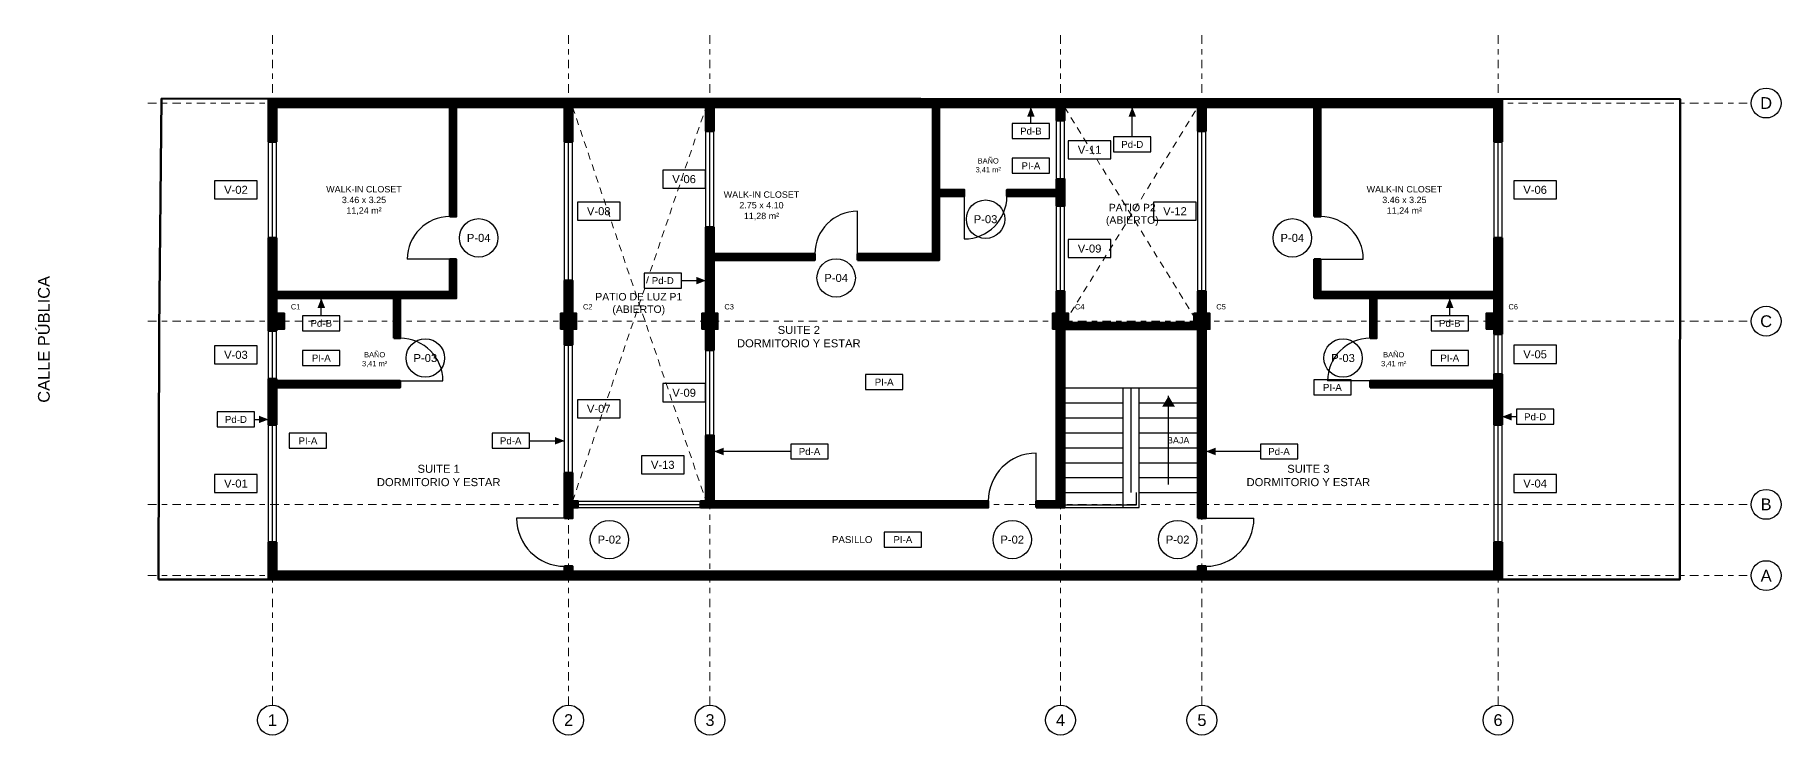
# Model space of a CAD drawing. Header units: metres. Extents: x -2 to 248, y -43 to 10.
# Drawn here: x -2.32 to 30.41, y -42.91 to -29.8 of the extents above; entities that cross this region are included whole.
import ezdxf
from ezdxf.enums import TextEntityAlignment as Align

# ---------------------------------------------------------------- set-up
doc = ezdxf.new("R2010")
doc.units = ezdxf.units.M
doc.linetypes.add('CENTER', pattern=[5.08, 3.175, -0.635, 0.635, -0.635])
doc.linetypes.add('DASHED', pattern=[1.524, 1.27, -0.254])
for name, color, linetype, lineweight in [('A-EJES', 8, 'CENTER', 13), ('A-EJES-TXT', 7, 'Continuous', 25), ('A-ESCALERA', 7, 'Continuous', 25), ('A-ESPACIOS', 7, 'Continuous', 25), ('A-ETIQUETA', 7, 'Continuous', 25), ('A-MURO', 7, 'Continuous', 50), ('A-MURO-TRAMA', 8, 'Continuous', 9), ('A-PROYECCION', 8, 'DASHED', 18), ('A-PUERTA', 7, 'Continuous', 25), ('A-VENTANA', 7, 'Continuous', 25), ('E-COLUMNA', 7, 'Continuous', 35), ('T-LINDERO', 7, 'Continuous', 50)]:
    doc.layers.add(name, color=color, linetype=linetype, lineweight=lineweight)
doc.styles.add('ARIAL', font='arial.ttf')
pattern_1 = [(45, (0, 0), (-0.0020205576, 0.0020205576), [])]

msp = doc.modelspace()

# ---------------------------------------------------------------- hatches: boundary and pattern name
at = {"layer": 'A-MURO-TRAMA'}
h = msp.add_hatch(dxfattribs=at)
h.set_pattern_fill('ANSI31', scale=0.03)
h.set_pattern_definition(pattern_1)
h.paths.add_polyline_path([(2.06, -31.15), (2.06, -31), (25.18, -31), (25.18, -31.15)])
h = msp.add_hatch(dxfattribs=at)
h.set_pattern_fill('ANSI31', scale=0.03)
h.set_pattern_definition(pattern_1)
h.paths.add_polyline_path([(2.06, -31.8), (2.06, -31.15), (2.21, -31.15), (2.21, -31.8)])
h = msp.add_hatch(dxfattribs=at)
h.set_pattern_fill('ANSI31', scale=0.03)
h.set_pattern_definition(pattern_1)
h.paths.add_polyline_path([(5.46, -33.2), (5.46, -31.15), (5.58, -31.15), (5.58, -33.2)])
h = msp.add_hatch(dxfattribs=at)
h.set_pattern_fill('ANSI31', scale=0.03)
h.set_pattern_definition(pattern_1)
h.paths.add_polyline_path([(7.61, -31.8), (7.61, -31.15), (7.76, -31.15), (7.76, -31.8)])
h = msp.add_hatch(dxfattribs=at)
h.set_pattern_fill('ANSI31', scale=0.03)
h.set_pattern_definition(pattern_1)
h.paths.add_polyline_path([(10.26, -31.6), (10.26, -31.15), (10.41, -31.15), (10.41, -31.6)])
h = msp.add_hatch(dxfattribs=at)
h.set_pattern_fill('ANSI31', scale=0.03)
h.set_pattern_definition(pattern_1)
h.paths.add_polyline_path([(14.51, -34.02), (14.51, -31.15), (14.63, -31.15), (14.63, -34.02)])
h = msp.add_hatch(dxfattribs=at)
h.set_pattern_fill('ANSI31', scale=0.03)
h.set_pattern_definition(pattern_1)
h.paths.add_polyline_path([(16.83, -31.4), (16.83, -31.15), (16.98, -31.15), (16.98, -31.4)])
h = msp.add_hatch(dxfattribs=at)
h.set_pattern_fill('ANSI31', scale=0.03)
h.set_pattern_definition(pattern_1)
h.paths.add_polyline_path([(19.48, -31.6), (19.48, -31.15), (19.63, -31.15), (19.63, -31.6)])
h = msp.add_hatch(dxfattribs=at)
h.set_pattern_fill('ANSI31', scale=0.03)
h.set_pattern_definition(pattern_1)
h.paths.add_polyline_path([(21.66, -33.2), (21.66, -31.15), (21.78, -31.15), (21.78, -33.2)])
h = msp.add_hatch(dxfattribs=at)
h.set_pattern_fill('ANSI31', scale=0.03)
h.set_pattern_definition(pattern_1)
h.paths.add_polyline_path([(25.03, -31.8), (25.03, -31.15), (25.18, -31.15), (25.18, -31.8)])
h = msp.add_hatch(dxfattribs=at)
h.set_pattern_fill('ANSI31', scale=0.03)
h.set_pattern_definition(pattern_1)
h.paths.add_polyline_path([(14.51, -32.82), (14.51, -32.7), (14.63, -32.7), (14.63, -32.82)])
h = msp.add_hatch(dxfattribs=at)
h.set_pattern_fill('ANSI31', scale=0.03)
h.set_pattern_definition(pattern_1)
h.paths.add_polyline_path([(14.63, -32.82), (14.63, -32.7), (15.1, -32.7), (15.1, -32.82)])
h = msp.add_hatch(dxfattribs=at)
h.set_pattern_fill('ANSI31', scale=0.03)
h.set_pattern_definition(pattern_1)
h.paths.add_polyline_path([(15.9, -32.82), (15.9, -32.7), (16.83, -32.7), (16.83, -32.82)])
h = msp.add_hatch(dxfattribs=at)
h.set_pattern_fill('ANSI31', scale=0.03)
h.set_pattern_definition(pattern_1)
h.paths.add_polyline_path([(16.83, -33), (16.83, -32.5), (16.98, -32.5), (16.98, -33)])
h = msp.add_hatch(dxfattribs=at)
h.set_pattern_fill('ANSI31', scale=0.03)
h.set_pattern_definition(pattern_1)
h.paths.add_polyline_path([(2.06, -35.34), (2.06, -33.6), (2.21, -33.6), (2.21, -35.34)])
h = msp.add_hatch(dxfattribs=at)
h.set_pattern_fill('ANSI31', scale=0.03)
h.set_pattern_definition(pattern_1)
h.paths.add_polyline_path([(10.26, -35.7), (10.26, -33.4), (10.41, -33.4), (10.41, -35.7)])
h = msp.add_hatch(dxfattribs=at)
h.set_pattern_fill('ANSI31', scale=0.03)
h.set_pattern_definition(pattern_1)
h.paths.add_polyline_path([(25.03, -35.4), (25.03, -33.6), (25.18, -33.6), (25.18, -35.4)])
h = msp.add_hatch(dxfattribs=at)
h.set_pattern_fill('ANSI31', scale=0.03)
h.set_pattern_definition(pattern_1)
h.paths.add_polyline_path([(5.46, -34.61), (5.46, -34), (5.58, -34), (5.58, -34.61)])
h = msp.add_hatch(dxfattribs=at)
h.set_pattern_fill('ANSI31', scale=0.03)
h.set_pattern_definition(pattern_1)
h.paths.add_polyline_path([(10.41, -34.02), (10.41, -33.9), (12.3, -33.9), (12.3, -34.02)])
h = msp.add_hatch(dxfattribs=at)
h.set_pattern_fill('ANSI31', scale=0.03)
h.set_pattern_definition(pattern_1)
h.paths.add_polyline_path([(13.1, -34.02), (13.1, -33.9), (14.51, -33.9), (14.51, -34.02)])
h = msp.add_hatch(dxfattribs=at)
h.set_pattern_fill('ANSI31', scale=0.03)
h.set_pattern_definition(pattern_1)
h.paths.add_polyline_path([(21.66, -34.61), (21.66, -34), (21.78, -34), (21.78, -34.61)])
h = msp.add_hatch(dxfattribs=at)
h.set_pattern_fill('ANSI31', scale=0.03)
h.set_pattern_definition(pattern_1)
h.paths.add_polyline_path([(2.21, -34.73), (2.21, -34.61), (5.58, -34.61), (5.58, -34.73)])
h = msp.add_hatch(dxfattribs=at)
h.set_pattern_fill('ANSI31', scale=0.03)
h.set_pattern_definition(pattern_1)
h.paths.add_polyline_path([(7.61, -35.6), (7.61, -34.4), (7.76, -34.4), (7.76, -35.6)])
h = msp.add_hatch(dxfattribs=at)
h.set_pattern_fill('ANSI31', scale=0.03)
h.set_pattern_definition(pattern_1)
h.paths.add_polyline_path([(16.83, -38.65), (16.83, -34.6), (16.98, -34.6), (16.98, -38.65)])
h = msp.add_hatch(dxfattribs=at)
h.set_pattern_fill('ANSI31', scale=0.03)
h.set_pattern_definition(pattern_1)
h.paths.add_polyline_path([(19.48, -38.85), (19.48, -34.6), (19.63, -34.6), (19.63, -38.85)])
h = msp.add_hatch(dxfattribs=at)
h.set_pattern_fill('ANSI31', scale=0.03)
h.set_pattern_definition(pattern_1)
h.paths.add_polyline_path([(21.66, -34.73), (21.66, -34.61), (25.03, -34.61), (25.03, -34.73)])
h = msp.add_hatch(dxfattribs=at)
h.set_pattern_fill('ANSI31', scale=0.03)
h.set_pattern_definition(pattern_1)
h.paths.add_polyline_path([(4.41, -35.48), (4.41, -34.73), (4.53, -34.73), (4.53, -35.48)])
h = msp.add_hatch(dxfattribs=at)
h.set_pattern_fill('ANSI31', scale=0.03)
h.set_pattern_definition(pattern_1)
h.paths.add_polyline_path([(22.71, -35.48), (22.71, -34.73), (22.83, -34.73), (22.83, -35.48)])
h = msp.add_hatch(dxfattribs=at)
h.set_pattern_fill('ANSI31', scale=0.03)
h.set_pattern_definition(pattern_1)
h.paths.add_polyline_path([(16.98, -35.31), (16.98, -35.19), (19.48, -35.19), (19.48, -35.31)])
h = msp.add_hatch(dxfattribs=at)
h.set_pattern_fill('ANSI31', scale=0.03)
h.set_pattern_definition(pattern_1)
h.paths.add_polyline_path([(2.06, -37.1), (2.06, -36.24), (2.21, -36.24), (2.21, -37.1)])
h = msp.add_hatch(dxfattribs=at)
h.set_pattern_fill('ANSI31', scale=0.03)
h.set_pattern_definition(pattern_1)
h.paths.add_polyline_path([(2.21, -36.4), (2.21, -36.28), (4.53, -36.28), (4.53, -36.4)])
h = msp.add_hatch(dxfattribs=at)
h.set_pattern_fill('ANSI31', scale=0.03)
h.set_pattern_definition(pattern_1)
h.paths.add_polyline_path([(22.71, -36.4), (22.71, -36.28), (25.03, -36.28), (25.03, -36.4)])
h = msp.add_hatch(dxfattribs=at)
h.set_pattern_fill('ANSI31', scale=0.03)
h.set_pattern_definition(pattern_1)
h.paths.add_polyline_path([(25.03, -37.1), (25.03, -36.15), (25.18, -36.15), (25.18, -37.1)])
h = msp.add_hatch(dxfattribs=at)
h.set_pattern_fill('ANSI31', scale=0.03)
h.set_pattern_definition(pattern_1)
h.paths.add_polyline_path([(10.26, -38.53), (10.26, -37.3), (10.41, -37.3), (10.41, -38.53)])
h = msp.add_hatch(dxfattribs=at)
h.set_pattern_fill('ANSI31', scale=0.03)
h.set_pattern_definition(pattern_1)
h.paths.add_polyline_path([(7.61, -38.85), (7.61, -38), (7.76, -38), (7.76, -38.85)])
h = msp.add_hatch(dxfattribs=at)
h.set_pattern_fill('ANSI31', scale=0.03)
h.set_pattern_definition(pattern_1)
h.paths.add_polyline_path([(7.76, -38.65), (7.76, -38.53), (7.86, -38.53), (7.86, -38.65)])
h = msp.add_hatch(dxfattribs=at)
h.set_pattern_fill('ANSI31', scale=0.03)
h.set_pattern_definition(pattern_1)
h.paths.add_polyline_path([(10.16, -38.65), (10.16, -38.53), (10.41, -38.53), (10.41, -38.65)])
h = msp.add_hatch(dxfattribs=at)
h.set_pattern_fill('ANSI31', scale=0.03)
h.set_pattern_definition(pattern_1)
h.paths.add_polyline_path([(10.41, -38.65), (10.41, -38.53), (15.55, -38.53), (15.55, -38.65)])
h = msp.add_hatch(dxfattribs=at)
h.set_pattern_fill('ANSI31', scale=0.03)
h.set_pattern_definition(pattern_1)
h.paths.add_polyline_path([(16.45, -38.65), (16.45, -38.53), (16.83, -38.53), (16.83, -38.65)])
h = msp.add_hatch(dxfattribs=at)
h.set_pattern_fill('ANSI31', scale=0.03)
h.set_pattern_definition(pattern_1)
h.paths.add_polyline_path([(2.06, -39.85), (2.06, -39.3), (2.21, -39.3), (2.21, -39.85)])
h = msp.add_hatch(dxfattribs=at)
h.set_pattern_fill('ANSI31', scale=0.03)
h.set_pattern_definition(pattern_1)
h.paths.add_polyline_path([(25.03, -39.85), (25.03, -39.3), (25.18, -39.3), (25.18, -39.85)])
h = msp.add_hatch(dxfattribs=at)
h.set_pattern_fill('ANSI31', scale=0.03)
h.set_pattern_definition(pattern_1)
h.paths.add_polyline_path([(2.06, -40), (2.06, -39.85), (25.18, -39.85), (25.18, -40)])
h = msp.add_hatch(dxfattribs=at)
h.set_pattern_fill('ANSI31', scale=0.03)
h.set_pattern_definition(pattern_1)
h.paths.add_polyline_path([(7.61, -39.85), (7.61, -39.75), (7.76, -39.75), (7.76, -39.85)])
h = msp.add_hatch(dxfattribs=at)
h.set_pattern_fill('ANSI31', scale=0.03)
h.set_pattern_definition(pattern_1)
h.paths.add_polyline_path([(19.48, -39.85), (19.48, -39.75), (19.63, -39.75), (19.63, -39.85)])
at = {"layer": 'E-COLUMNA'}
for points in [[(2.06, -35.31), (2.06, -35.01), (2.36, -35.01), (2.36, -35.31)], [(7.535, -35.31), (7.535, -35.01), (7.835, -35.01), (7.835, -35.31)], [(10.185, -35.31), (10.185, -35.01), (10.485, -35.01), (10.485, -35.31)], [(16.755, -35.31), (16.755, -35.01), (17.055, -35.01), (17.055, -35.31)], [(19.405, -35.31), (19.405, -35.01), (19.705, -35.01), (19.705, -35.31)], [(24.88, -35.31), (24.88, -35.01), (25.18, -35.01), (25.18, -35.31)]]:
    msp.add_hatch(color=7, dxfattribs=at).paths.add_polyline_path(points)

# ---------------------------------------------------------------- linework, layer by layer
at = {"layer": 'A-EJES', "ltscale": 0.05}
for p, q in [((2.135, -42.35), (2.135, -29.8)), ((7.685, -42.35), (7.685, -29.8)), ((10.335, -42.35), (10.335, -29.8)), ((16.905, -42.35), (16.905, -29.8)), ((19.555, -42.35), (19.555, -29.8)), ((25.105, -42.35), (25.105, -29.8)), ((-0.2, -31.075), (29.85, -31.075)), ((-0.2, -35.16), (29.85, -35.16)), ((-0.2, -38.59), (29.85, -38.59)), ((-0.2, -39.925), (29.85, -39.925))]:
    msp.add_line(p, q, dxfattribs=at)
at = {"layer": 'A-EJES-TXT'}
for centre in [(30.13, -31.075), (30.13, -35.16), (30.13, -38.59), (30.13, -39.925), (2.135, -42.63), (7.685, -42.63), (10.335, -42.63), (16.905, -42.63), (19.555, -42.63), (25.105, -42.63)]:
    msp.add_circle(centre, 0.28, dxfattribs=at)
at = {"layer": 'A-ESCALERA'}
for p, q in [((16.98, -36.41), (18.08, -36.41)), ((16.98, -36.41), (19.48, -36.41)), ((18.08, -38.65), (18.08, -36.41)), ((18.23, -38.37), (18.23, -36.41)), ((18.38, -36.41), (19.48, -36.41)), ((18.38, -38.37), (18.38, -36.41)), ((18.93, -38.22), (18.93, -36.56)), ((16.98, -36.69), (18.08, -36.69)), ((16.98, -36.97), (18.08, -36.97)), ((18.38, -36.69), (19.48, -36.69)), ((18.38, -36.97), (19.48, -36.97)), ((16.98, -37.25), (18.08, -37.25)), ((18.38, -37.25), (19.48, -37.25)), ((16.98, -37.53), (18.08, -37.53)), ((18.38, -37.53), (19.48, -37.53)), ((16.98, -37.81), (18.08, -37.81)), ((18.38, -37.81), (19.48, -37.81)), ((16.98, -38.09), (18.08, -38.09)), ((18.38, -38.09), (19.48, -38.09)), ((16.98, -38.37), (18.08, -38.37)), ((18.38, -38.37), (19.48, -38.37)), ((16.98, -38.65), (18.08, -38.65))]:
    msp.add_line(p, q, dxfattribs=at)
for points in [[(16.98, -38.65), (18.38, -38.65), (18.38, -38.37)], [(16.98, -38.6), (18.33, -38.6), (18.33, -38.37)]]:
    msp.add_lwpolyline(points, dxfattribs=at)
msp.add_solid([(18.93, -36.56), (18.81, -36.76), (19.05, -36.76)], dxfattribs=at)
at = {"layer": 'A-ETIQUETA'}
for p, q in [((16.35, -31.46), (16.35, -31.15)), ((18.25, -31.71), (18.25, -31.15)), ((9.8, -34.4), (10.26, -34.4)), ((3.05, -35.06), (3.05, -34.73)), ((24.2, -35.06), (24.2, -34.73)), ((25.45, -36.95), (25.18, -36.95)), ((1.8, -37), (2.06, -37)), ((6.95, -37.4), (7.61, -37.4)), ((11.85, -37.6), (10.41, -37.6)), ((20.65, -37.6), (19.63, -37.6))]:
    msp.add_line(p, q, dxfattribs=at)
for points in [[(16, -31.74), (16.7, -31.74), (16.7, -31.46), (16, -31.46)], [(17.9, -31.99), (18.6, -31.99), (18.6, -31.71), (17.9, -31.71)], [(17.05, -32.12), (17.85, -32.12), (17.85, -31.78), (17.05, -31.78)], [(9.45, -32.67), (10.25, -32.67), (10.25, -32.33), (9.45, -32.33)], [(16, -32.39), (16.7, -32.39), (16.7, -32.11), (16, -32.11)], [(1.05, -32.87), (1.85, -32.87), (1.85, -32.53), (1.05, -32.53)], [(25.4, -32.87), (26.2, -32.87), (26.2, -32.53), (25.4, -32.53)], [(7.85, -33.27), (8.65, -33.27), (8.65, -32.93), (7.85, -32.93)], [(18.65, -33.27), (19.45, -33.27), (19.45, -32.93), (18.65, -32.93)], [(17.05, -33.97), (17.85, -33.97), (17.85, -33.63), (17.05, -33.63)], [(9.1, -34.54), (9.8, -34.54), (9.8, -34.26), (9.1, -34.26)], [(2.7, -35.34), (3.4, -35.34), (3.4, -35.06), (2.7, -35.06)], [(23.85, -35.34), (24.55, -35.34), (24.55, -35.06), (23.85, -35.06)], [(1.05, -35.96), (1.85, -35.96), (1.85, -35.62), (1.05, -35.62)], [(25.4, -35.95), (26.2, -35.95), (26.2, -35.61), (25.4, -35.61)], [(2.7, -35.99), (3.4, -35.99), (3.4, -35.71), (2.7, -35.71)], [(23.85, -35.99), (24.55, -35.99), (24.55, -35.71), (23.85, -35.71)], [(13.25, -36.44), (13.95, -36.44), (13.95, -36.16), (13.25, -36.16)], [(21.65, -36.54), (22.35, -36.54), (22.35, -36.26), (21.65, -36.26)], [(7.85, -36.97), (8.65, -36.97), (8.65, -36.63), (7.85, -36.63)], [(9.45, -36.67), (10.25, -36.67), (10.25, -36.33), (9.45, -36.33)], [(1.1, -37.14), (1.8, -37.14), (1.8, -36.86), (1.1, -36.86)], [(25.45, -37.09), (26.15, -37.09), (26.15, -36.81), (25.45, -36.81)], [(2.45, -37.54), (3.15, -37.54), (3.15, -37.26), (2.45, -37.26)], [(6.25, -37.54), (6.95, -37.54), (6.95, -37.26), (6.25, -37.26)], [(11.85, -37.74), (12.55, -37.74), (12.55, -37.46), (11.85, -37.46)], [(20.65, -37.74), (21.35, -37.74), (21.35, -37.46), (20.65, -37.46)], [(9.05, -38.02), (9.85, -38.02), (9.85, -37.68), (9.05, -37.68)], [(1.05, -38.37), (1.85, -38.37), (1.85, -38.03), (1.05, -38.03)], [(25.4, -38.37), (26.2, -38.37), (26.2, -38.03), (25.4, -38.03)], [(13.6, -39.39), (14.3, -39.39), (14.3, -39.11), (13.6, -39.11)]]:
    msp.add_lwpolyline(points, close=True, dxfattribs=at)
for centre in [(15.5, -33.25), (6, -33.6), (21.25, -33.6), (12.7, -34.35), (5, -35.85), (22.2, -35.85), (8.45, -39.25), (16, -39.25), (19.1, -39.25)]:
    msp.add_circle(centre, 0.36, dxfattribs=at)
for points in [[(16.35, -31.15), (16.42, -31.33), (16.28, -31.33)], [(18.25, -31.15), (18.32, -31.33), (18.18, -31.33)], [(10.26, -34.4), (10.08, -34.47), (10.08, -34.33)], [(3.05, -34.73), (3.12, -34.91), (2.98, -34.91)], [(24.2, -34.73), (24.27, -34.91), (24.13, -34.91)], [(2.06, -37), (1.88, -37.07), (1.88, -36.93)], [(25.18, -36.95), (25.36, -36.88), (25.36, -37.02)], [(7.61, -37.4), (7.43, -37.47), (7.43, -37.33)], [(10.41, -37.6), (10.59, -37.53), (10.59, -37.67)], [(19.63, -37.6), (19.81, -37.53), (19.81, -37.67)]]:
    msp.add_solid(points, dxfattribs=at)
at = {"layer": 'A-MURO'}
for points in [[(2.06, -31.15), (2.06, -31), (25.18, -31), (25.18, -31.15)], [(2.06, -31.8), (2.06, -31.15), (2.21, -31.15), (2.21, -31.8)], [(5.46, -33.2), (5.46, -31.15), (5.58, -31.15), (5.58, -33.2)], [(7.61, -31.8), (7.61, -31.15), (7.76, -31.15), (7.76, -31.8)], [(10.26, -31.6), (10.26, -31.15), (10.41, -31.15), (10.41, -31.6)], [(14.51, -34.02), (14.51, -31.15), (14.63, -31.15), (14.63, -34.02)], [(16.83, -31.4), (16.83, -31.15), (16.98, -31.15), (16.98, -31.4)], [(19.48, -31.6), (19.48, -31.15), (19.63, -31.15), (19.63, -31.6)], [(21.66, -33.2), (21.66, -31.15), (21.78, -31.15), (21.78, -33.2)], [(25.03, -31.8), (25.03, -31.15), (25.18, -31.15), (25.18, -31.8)], [(14.51, -32.82), (14.51, -32.7), (14.63, -32.7), (14.63, -32.82)], [(14.63, -32.82), (14.63, -32.7), (15.1, -32.7), (15.1, -32.82)], [(15.9, -32.82), (15.9, -32.7), (16.83, -32.7), (16.83, -32.82)], [(16.83, -33), (16.83, -32.5), (16.98, -32.5), (16.98, -33)], [(2.06, -35.34), (2.06, -33.6), (2.21, -33.6), (2.21, -35.34)], [(10.26, -35.7), (10.26, -33.4), (10.41, -33.4), (10.41, -35.7)], [(25.03, -35.4), (25.03, -33.6), (25.18, -33.6), (25.18, -35.4)], [(5.46, -34.61), (5.46, -34), (5.58, -34), (5.58, -34.61)], [(10.41, -34.02), (10.41, -33.9), (12.3, -33.9), (12.3, -34.02)], [(13.1, -34.02), (13.1, -33.9), (14.51, -33.9), (14.51, -34.02)], [(21.66, -34.61), (21.66, -34), (21.78, -34), (21.78, -34.61)], [(2.21, -34.73), (2.21, -34.61), (5.58, -34.61), (5.58, -34.73)], [(7.61, -35.6), (7.61, -34.4), (7.76, -34.4), (7.76, -35.6)], [(16.83, -38.65), (16.83, -34.6), (16.98, -34.6), (16.98, -38.65)], [(19.48, -38.85), (19.48, -34.6), (19.63, -34.6), (19.63, -38.85)], [(21.66, -34.73), (21.66, -34.61), (25.03, -34.61), (25.03, -34.73)], [(4.41, -35.48), (4.41, -34.73), (4.53, -34.73), (4.53, -35.48)], [(22.71, -35.48), (22.71, -34.73), (22.83, -34.73), (22.83, -35.48)], [(16.98, -35.31), (16.98, -35.19), (19.48, -35.19), (19.48, -35.31)], [(2.06, -37.1), (2.06, -36.24), (2.21, -36.24), (2.21, -37.1)], [(2.21, -36.4), (2.21, -36.28), (4.53, -36.28), (4.53, -36.4)], [(22.71, -36.4), (22.71, -36.28), (25.03, -36.28), (25.03, -36.4)], [(25.03, -37.1), (25.03, -36.15), (25.18, -36.15), (25.18, -37.1)], [(10.26, -38.53), (10.26, -37.3), (10.41, -37.3), (10.41, -38.53)], [(7.61, -38.85), (7.61, -38), (7.76, -38), (7.76, -38.85)], [(7.76, -38.65), (7.76, -38.53), (7.86, -38.53), (7.86, -38.65)], [(10.16, -38.65), (10.16, -38.53), (10.41, -38.53), (10.41, -38.65)], [(10.41, -38.65), (10.41, -38.53), (15.55, -38.53), (15.55, -38.65)], [(16.45, -38.65), (16.45, -38.53), (16.83, -38.53), (16.83, -38.65)], [(2.06, -39.85), (2.06, -39.3), (2.21, -39.3), (2.21, -39.85)], [(25.03, -39.85), (25.03, -39.3), (25.18, -39.3), (25.18, -39.85)], [(2.06, -40), (2.06, -39.85), (25.18, -39.85), (25.18, -40)], [(7.61, -39.85), (7.61, -39.75), (7.76, -39.75), (7.76, -39.85)], [(19.48, -39.85), (19.48, -39.75), (19.63, -39.75), (19.63, -39.85)]]:
    msp.add_lwpolyline(points, close=True, dxfattribs=at)
at = {"layer": 'A-PROYECCION', "ltscale": 0.1}
for p, q in [((7.76, -38.53), (10.26, -31.15)), ((7.76, -31.15), (10.26, -38.53)), ((16.98, -35.19), (19.48, -31.15)), ((16.98, -31.15), (19.48, -35.19))]:
    msp.add_line(p, q, dxfattribs=at)
at = {"layer": 'A-PUERTA'}
for p, q in [((15.1, -32.82), (15.1, -33.62)), ((13.1, -33.9), (13.1, -33.1)), ((5.46, -34), (4.66, -34)), ((21.78, -34), (22.58, -34)), ((4.53, -36.28), (5.33, -36.28)), ((22.71, -36.28), (21.91, -36.28)), ((16.45, -38.53), (16.45, -37.63)), ((7.61, -38.85), (6.71, -38.85)), ((19.63, -38.85), (20.53, -38.85))]:
    msp.add_line(p, q, dxfattribs=at)
for centre, radius, start, end in [((15.1, -32.82), 0.8, -90, 0), ((5.46, -34), 0.8, 90, 180), ((13.1, -33.9), 0.8, 90, 180), ((21.78, -34), 0.8, 0, 90), ((4.53, -36.28), 0.8, 0, 90), ((22.71, -36.28), 0.8, 90, 180), ((16.45, -38.53), 0.9, 90, 180), ((7.61, -38.85), 0.9, 180, -90), ((19.63, -38.85), 0.9, -90, 0)]:
    msp.add_arc(centre, radius, start, end, dxfattribs=at)
at = {"layer": 'A-VENTANA'}
for p, q in [((16.83, -32.5), (16.83, -31.4)), ((16.83, -31.4), (16.98, -31.4)), ((16.905, -32.5), (16.905, -31.4)), ((16.98, -32.5), (16.98, -31.4)), ((10.26, -33.4), (10.26, -31.6)), ((10.26, -31.6), (10.41, -31.6)), ((10.335, -33.4), (10.335, -31.6)), ((10.41, -33.4), (10.41, -31.6)), ((19.48, -34.6), (19.48, -31.6)), ((19.48, -31.6), (19.63, -31.6)), ((19.555, -34.6), (19.555, -31.6)), ((19.63, -34.6), (19.63, -31.6)), ((2.06, -33.6), (2.06, -31.8)), ((2.06, -31.8), (2.21, -31.8)), ((2.135, -33.6), (2.135, -31.8)), ((2.21, -33.6), (2.21, -31.8)), ((7.61, -34.4), (7.61, -31.8)), ((7.61, -31.8), (7.76, -31.8)), ((7.685, -34.4), (7.685, -31.8)), ((7.76, -34.4), (7.76, -31.8)), ((25.03, -33.6), (25.03, -31.8)), ((25.03, -31.8), (25.18, -31.8)), ((25.105, -33.6), (25.105, -31.8)), ((25.18, -33.6), (25.18, -31.8)), ((16.83, -32.5), (16.98, -32.5)), ((16.83, -34.6), (16.83, -33)), ((16.83, -33), (16.98, -33)), ((16.905, -34.6), (16.905, -33)), ((16.98, -34.6), (16.98, -33)), ((2.06, -33.6), (2.21, -33.6)), ((10.26, -33.4), (10.41, -33.4)), ((25.03, -33.6), (25.18, -33.6)), ((7.61, -34.4), (7.76, -34.4)), ((16.83, -34.6), (16.98, -34.6)), ((19.48, -34.6), (19.63, -34.6)), ((2.06, -36.24), (2.06, -35.34)), ((2.06, -35.34), (2.21, -35.34)), ((2.135, -36.24), (2.135, -35.34)), ((2.21, -36.24), (2.21, -35.34)), ((7.61, -38), (7.61, -35.6)), ((7.61, -35.6), (7.76, -35.6)), ((7.685, -38), (7.685, -35.6)), ((7.76, -38), (7.76, -35.6)), ((25.03, -36.15), (25.03, -35.4)), ((25.03, -35.4), (25.18, -35.4)), ((25.105, -36.15), (25.105, -35.4)), ((25.18, -36.15), (25.18, -35.4)), ((10.26, -37.3), (10.26, -35.7)), ((10.26, -35.7), (10.41, -35.7)), ((10.335, -37.3), (10.335, -35.7)), ((10.41, -37.3), (10.41, -35.7)), ((2.06, -36.24), (2.21, -36.24)), ((25.03, -36.15), (25.18, -36.15)), ((2.06, -39.3), (2.06, -37.1)), ((2.06, -37.1), (2.21, -37.1)), ((2.135, -39.3), (2.135, -37.1)), ((2.21, -39.3), (2.21, -37.1)), ((10.26, -37.3), (10.41, -37.3)), ((25.03, -39.3), (25.03, -37.1)), ((25.03, -37.1), (25.18, -37.1)), ((25.105, -39.3), (25.105, -37.1)), ((25.18, -39.3), (25.18, -37.1)), ((7.61, -38), (7.76, -38)), ((7.86, -38.53), (10.16, -38.53)), ((7.86, -38.65), (7.86, -38.53)), ((7.86, -38.59), (10.16, -38.59)), ((10.16, -38.65), (10.16, -38.53)), ((7.86, -38.65), (10.16, -38.65)), ((2.06, -39.3), (2.21, -39.3)), ((25.03, -39.3), (25.18, -39.3))]:
    msp.add_line(p, q, dxfattribs=at)
at = {"layer": 'E-COLUMNA'}
for points in [[(2.06, -35.31), (2.06, -35.01), (2.36, -35.01), (2.36, -35.31)], [(7.535, -35.31), (7.535, -35.01), (7.835, -35.01), (7.835, -35.31)], [(10.185, -35.31), (10.185, -35.01), (10.485, -35.01), (10.485, -35.31)], [(16.755, -35.31), (16.755, -35.01), (17.055, -35.01), (17.055, -35.31)], [(19.405, -35.31), (19.405, -35.01), (19.705, -35.01), (19.705, -35.31)], [(24.88, -35.31), (24.88, -35.01), (25.18, -35.01), (25.18, -35.31)]]:
    msp.add_lwpolyline(points, close=True, dxfattribs=at)
at = {"layer": 'T-LINDERO'}
msp.add_lwpolyline([(0, -40), (0.011, -35.335), (0.057, -30.993), (28.518, -31), (28.512, -40)], close=True, dxfattribs=at)

# ---------------------------------------------------------------- texts
at = {"layer": 'A-EJES-TXT', "style": 'ARIAL'}
for s, p in [('D', (30.13, -31.075)), ('C', (30.13, -35.16)), ('B', (30.13, -38.59)), ('A', (30.13, -39.925)), ('1', (2.135, -42.63)), ('2', (7.685, -42.63)), ('3', (10.335, -42.63)), ('4', (16.905, -42.63)), ('5', (19.555, -42.63)), ('6', (25.105, -42.63))]:
    msp.add_text(s, height=0.22, dxfattribs=at).set_placement(p, align=Align.MIDDLE_CENTER)
at = {"layer": 'A-ESCALERA', "style": 'ARIAL'}
msp.add_text('BAJA', height=0.12, dxfattribs=at).set_placement((19.11, -37.39), align=Align.MIDDLE_CENTER)
at = {"layer": 'A-ESPACIOS', "style": 'ARIAL'}
msp.add_text('CALLE PÚBLICA', height=0.22, rotation=90, dxfattribs=at).set_placement((-2.15, -35.5), align=Align.MIDDLE_CENTER)
msp.add_text('PASILLO', height=0.13, dxfattribs=at).set_placement((13, -39.25), align=Align.MIDDLE_CENTER)
at = {"layer": 'A-ESPACIOS', "attachment_point": 5, "style": 'ARIAL'}
for s, insert, char_height, width in [('BAÑO\\P3,41 m²', (15.55, -32.25), 0.1, 4), ('WALK-IN CLOSET\\P3.46 x 3.25\\P11,24 m²', (3.85, -32.9), 0.12, 4), ('WALK-IN CLOSET\\P2.75 x 4.10\\P11,28 m²', (11.3, -33), 0.12, 4), ('WALK-IN CLOSET\\P3.46 x 3.25\\P11,24 m²', (23.35, -32.9), 0.12, 4), ('PATIO P2\\P(ABIERTO)', (18.25, -33.17), 0.14, 3), ('PATIO DE LUZ P1\\P(ABIERTO)', (9, -34.84), 0.14, 3), ('SUITE 2\\PDORMITORIO Y ESTAR', (12, -35.45), 0.15, 4), ('BAÑO\\P3,41 m²', (4.05, -35.88), 0.1, 4), ('BAÑO\\P3,41 m²', (23.15, -35.88), 0.1, 4), ('SUITE 1\\PDORMITORIO Y ESTAR', (5.25, -38.05), 0.15, 4), ('SUITE 3\\PDORMITORIO Y ESTAR', (21.55, -38.05), 0.15, 4)]:
    msp.add_mtext(s, dxfattribs=dict(at, insert=insert, char_height=char_height, width=width))
at = {"layer": 'A-ETIQUETA', "style": 'ARIAL'}
for s, height, p in [('Pd-B', 0.13, (16.35, -31.6)), ('V-11', 0.15, (17.45, -31.95)), ('Pd-D', 0.13, (18.25, -31.85)), ('PI-A', 0.13, (16.35, -32.25)), ('V-02', 0.15, (1.45, -32.7)), ('V-06', 0.15, (9.85, -32.5)), ('V-06', 0.15, (25.8, -32.7)), ('V-08', 0.15, (8.25, -33.1)), ('V-12', 0.15, (19.05, -33.1)), ('P-03', 0.15, (15.5, -33.25)), ('P-04', 0.15, (6, -33.6)), ('P-04', 0.15, (21.25, -33.6)), ('V-09', 0.15, (17.45, -33.8)), ('Pd-D', 0.13, (9.45, -34.4)), ('P-04', 0.15, (12.7, -34.35)), ('Pd-B', 0.13, (3.05, -35.2)), ('Pd-B', 0.13, (24.2, -35.2)), ('V-03', 0.15, (1.45, -35.79)), ('PI-A', 0.13, (3.05, -35.85)), ('P-03', 0.15, (5, -35.85)), ('P-03', 0.15, (22.2, -35.85)), ('PI-A', 0.13, (24.2, -35.85)), ('V-05', 0.15, (25.8, -35.78)), ('PI-A', 0.13, (13.6, -36.3)), ('V-09', 0.15, (9.85, -36.5)), ('PI-A', 0.13, (22, -36.4)), ('Pd-D', 0.13, (1.45, -37)), ('V-07', 0.15, (8.25, -36.8)), ('Pd-D', 0.13, (25.8, -36.95)), ('PI-A', 0.13, (2.8, -37.4)), ('Pd-A', 0.13, (6.6, -37.4)), ('Pd-A', 0.13, (12.2, -37.6)), ('Pd-A', 0.13, (21, -37.6)), ('V-13', 0.15, (9.45, -37.85)), ('V-01', 0.15, (1.45, -38.2)), ('V-04', 0.15, (25.8, -38.2)), ('P-02', 0.15, (8.45, -39.25)), ('PI-A', 0.13, (13.95, -39.25)), ('P-02', 0.15, (16, -39.25)), ('P-02', 0.15, (19.1, -39.25))]:
    msp.add_text(s, height=height, dxfattribs=at).set_placement(p, align=Align.MIDDLE_CENTER)
at = {"layer": 'E-COLUMNA', "style": 'ARIAL'}
for s, p in [('C1', (2.48, -34.89)), ('C2', (7.955, -34.89)), ('C3', (10.605, -34.89)), ('C4', (17.175, -34.89)), ('C5', (19.825, -34.89)), ('C6', (25.3, -34.89))]:
    msp.add_text(s, height=0.1, dxfattribs=at).set_placement(p, align=Align.MIDDLE_LEFT)

doc.saveas('drawing.dxf')
